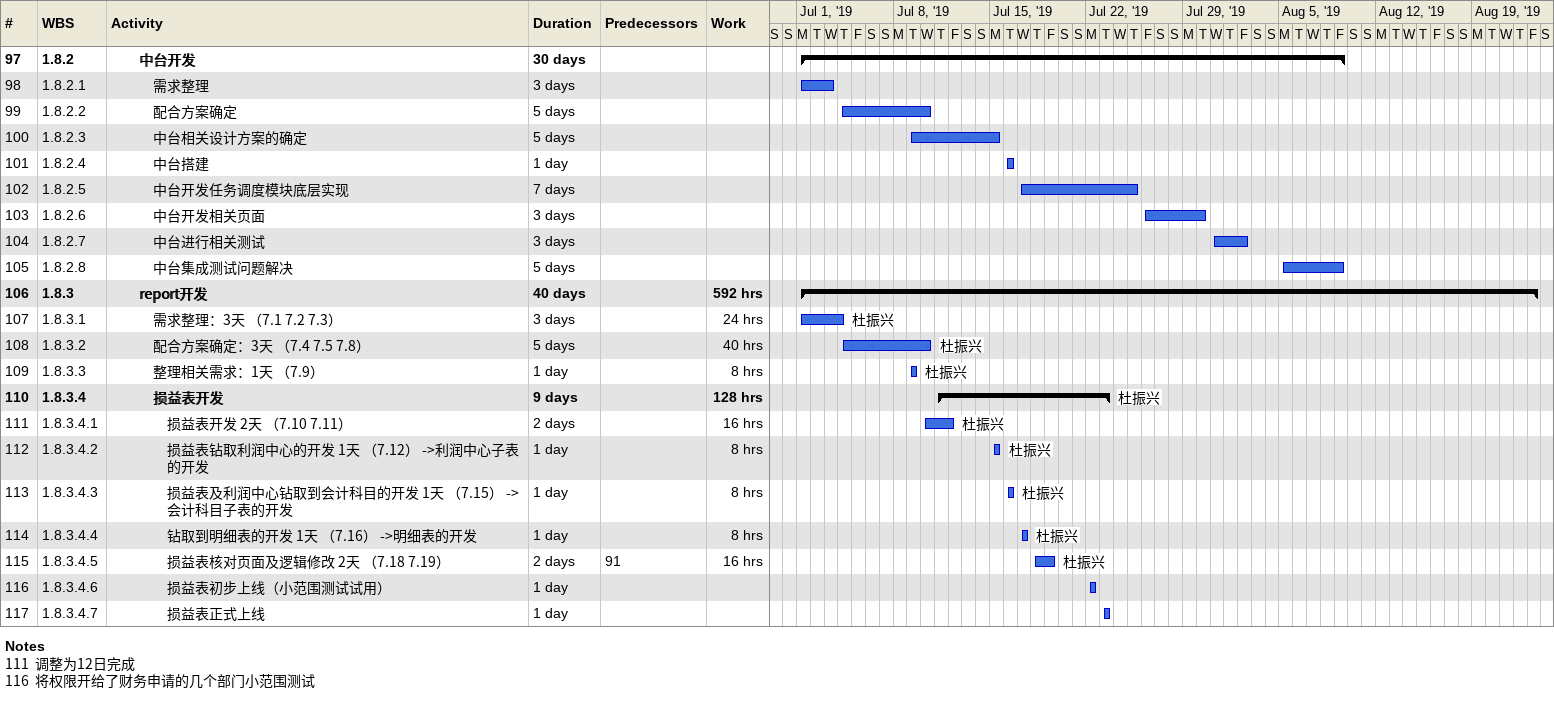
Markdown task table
| ID | WBS | Task | Duration | Start | Finish | Predecessors | Resources | Work (h) |
|---|---|---|---|---|---|---|---|---|
| 97 | 1.8.2 | **中台开发** | 30d | 2019-07-01 | 2019-08-09 |  |  |  |
| 98 | 1.8.2.1 | 需求整理 | 3d | 2019-07-01 | 2019-07-03 |  |  |  |
| 99 | 1.8.2.2 | 配合方案确定 | 5d | 2019-07-04 | 2019-07-10 |  |  |  |
| 100 | 1.8.2.3 | 中台相关设计方案的确定 | 5d | 2019-07-09 | 2019-07-15 |  |  |  |
| 101 | 1.8.2.4 | 中台搭建 | 1d | 2019-07-16 | 2019-07-16 |  |  |  |
| 102 | 1.8.2.5 | 中台开发任务调度模块底层实现 | 7d | 2019-07-17 | 2019-07-25 |  |  |  |
| 103 | 1.8.2.6 | 中台开发相关页面 | 3d | 2019-07-26 | 2019-07-30 |  |  |  |
| 104 | 1.8.2.7 | 中台进行相关测试 | 3d | 2019-07-31 | 2019-08-02 |  |  |  |
| 105 | 1.8.2.8 | 中台集成测试问题解决 | 5d | 2019-08-05 | 2019-08-09 |  |  |  |
| 106 | 1.8.3 | **report开发** | 40d | 2019-07-01 | 2019-08-23 |  |  | 592 |
| 107 | 1.8.3.1 | 需求整理：3天 （7.1 7.2 7.3） | 3d | 2019-07-01 | 2019-07-04 |  | 杜振兴 | 24 |
| 108 | 1.8.3.2 | 配合方案确定：3天 （7.4 7.5 7.8） | 5d | 2019-07-04 | 2019-07-10 |  | 杜振兴 | 40 |
| 109 | 1.8.3.3 | 整理相关需求：1天 （7.9） | 1d | 2019-07-09 | 2019-07-09 |  | 杜振兴 | 8 |
| 110 | 1.8.3.4 | **损益表开发** | 9d | 2019-07-11 | 2019-07-23 |  | 杜振兴 | 128 |
| 111 | 1.8.3.4.1 | 损益表开发 2天 （7.10 7.11） | 2d | 2019-07-10 | 2019-07-12 |  | 杜振兴 | 16 |
| 112 | 1.8.3.4.2 | 损益表钻取利润中心的开发 1天 （7.12） ->利润中心子表的开发 | 1d | 2019-07-15 | 2019-07-15 |  | 杜振兴 | 8 |
| 113 | 1.8.3.4.3 | 损益表及利润中心钻取到会计科目的开发 1天 （7.15） ->会计科目子表的开发 | 1d | 2019-07-16 | 2019-07-16 |  | 杜振兴 | 8 |
| 114 | 1.8.3.4.4 | 钻取到明细表的开发 1天 （7.16） ->明细表的开发 | 1d | 2019-07-17 | 2019-07-17 |  | 杜振兴 | 8 |
| 115 | 1.8.3.4.5 | 损益表核对页面及逻辑修改 2天 （7.18 7.19） | 2d | 2019-07-18 | 2019-07-19 | 91 | 杜振兴 | 16 |
| 116 | 1.8.3.4.6 | 损益表初步上线（小范围测试试用） | 1d | 2019-07-22 | 2019-07-22 |  |  |  |
| 117 | 1.8.3.4.7 | 损益表正式上线 | 1d | 2019-07-23 | 2019-07-23 |  |  |  |

Notes
- 111: 调整为12日完成
- 116: 将权限开给了财务申请的几个部门小范围测试
